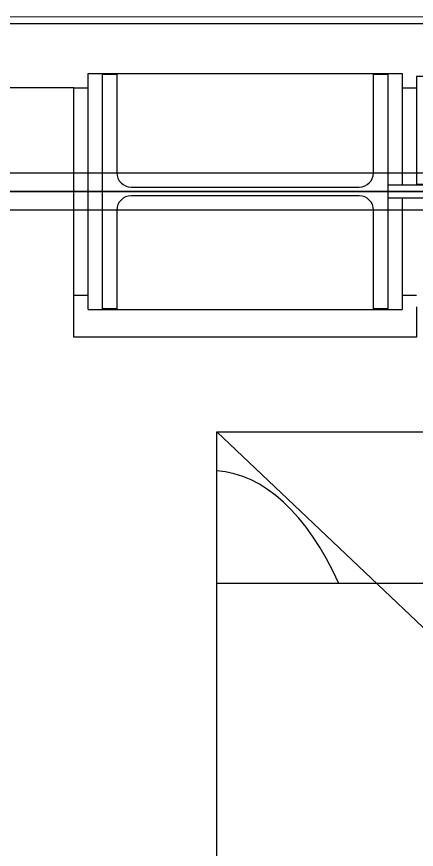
# Model space of a CAD drawing. Header units: metres. Extents: x 0 to 63075, y 0 to 44550.
# Drawn here: x 13641 to 13922, y 25090 to 25676 of the extents above; entities that cross this region are included whole.
import ezdxf

# ---------------------------------------------------------------- set-up
doc = ezdxf.new("R2010")
doc.units = ezdxf.units.M
doc.header["$LTSCALE"] = 75
doc.linetypes.add('CENTER2', pattern=[28.575, 19.05, -3.175, 3.175, -3.175])
doc.linetypes.add('CENTERX2', pattern=[101.6, 63.5, -12.7, 12.7, -12.7])
for name, color, linetype in [('SC1', 7, 'CENTER2'), ('SDM', 7, 'Continuous'), ('SL1', 8, 'Continuous')]:
    doc.layers.add(name, color=color, linetype=linetype)

# ---------------------------------------------------------------- blocks, each defined once
blk = doc.blocks.new('A$Ca548c4ee')
at = {"layer": 'SL1'}
for p, q in [((848.23, 3007.46), (7636.01, 3007.47)), ((847.23, 3002.66), (7637.02, 3002.67)), ((5431.62, 2967.47), (5652.62, 2967.47)), ((5431.62, 2801.47), (5431.62, 2967.47)), ((5441.62, 2966.97), (5451.82, 2966.97)), ((5441.62, 2801.97), (5441.62, 2966.97)), ((5451.82, 2966.97), (5451.82, 2897.57)), ((5632.42, 2966.97), (5642.62, 2966.97)), ((5632.42, 2897.57), (5632.42, 2966.97)), ((5642.62, 2966.97), (5642.62, 2801.97)), ((5652.62, 2967.47), (5652.62, 2889.22)), ((5662.62, 2965.67), (6374.85, 2965.67)), ((5662.62, 2965.67), (5662.62, 2889.47)), ((5421.62, 2957.47), (790.12, 2957.47)), ((5421.62, 2957.47), (5431.62, 2957.47)), ((5421.62, 2781.97), (5421.62, 2957.47)), ((5652.62, 2957.47), (5662.62, 2957.47)), ((642.12, 2897.52), (7842.12, 2897.52)), ((642.12, 2897.52), (7842.12, 2897.52)), ((5642.62, 2889.22), (5736.27, 2889.22)), ((5662.62, 2889.47), (5662.62, 2889.22)), ((6374.85, 2889.47), (5662.62, 2889.47)), ((0, 2884.47), (9072.48, 2884.47)), ((7842.12, 2884.47), (5303.62, 2884.47)), ((5461.82, 2887.57), (5622.42, 2887.57)), ((5622.42, 2881.37), (5461.82, 2881.37)), ((5736.27, 2879.72), (5642.62, 2879.72)), ((5652.62, 2879.72), (5652.62, 2801.47)), ((5662.62, 2879.72), (5662.62, 2879.47)), ((642.12, 2871.42), (7842.12, 2871.42)), ((642.12, 2871.42), (7842.12, 2871.42)), ((5451.82, 2871.37), (5451.82, 2801.97)), ((5632.42, 2801.97), (5632.42, 2871.37)), ((5421.62, 2811.47), (5431.62, 2811.47)), ((5652.62, 2811.47), (5662.62, 2811.47)), ((5431.62, 2801.47), (5652.62, 2801.47)), ((5451.82, 2801.97), (5441.62, 2801.97)), ((5642.62, 2801.97), (5632.42, 2801.97)), ((5662.62, 2803.27), (5662.62, 2781.97)), ((5662.62, 2781.97), (5421.62, 2781.97)), ((5522.12, 2715.22), (6102.12, 2165.22)), ((5522.12, 2165.22), (5522.12, 2715.22)), ((5522.12, 2715.22), (6102.1, 2715.22)), ((5738.2, 2608.51), (5522.12, 2608.51))]:
    blk.add_line(p, q, dxfattribs=at)
for centre, start, end in [((5461.82, 2897.57), 179.99796, 269.99998), ((5622.42, 2897.57), 269.99998, 359.99796), ((5461.82, 2871.37), 89.99998, 179.99796), ((5622.42, 2871.37), 359.99796, 89.99998)]:
    blk.add_arc(centre, 10, start, end, dxfattribs=at)
blk.add_ellipse((5518.68, 2446.59), major_axis=(0, 241.3), ratio=0.5, start_param=5.448017, end_param=6.25462, dxfattribs=at)

msp = doc.modelspace()

# ---------------------------------------------------------------- linework, layer by layer
at = {"layer": 'SC1', "color": 7, "linetype": 'CENTERX2', "lineweight": 9}
msp.add_line((21442.59, 25552.88), (5680.38, 25552.88), dxfattribs=at)

# ---------------------------------------------------------------- block references
at = {"layer": 'SDM'}
msp.add_blockref('A$Ca548c4ee', (8259.51, 22668.36), dxfattribs=at)

doc.saveas('drawing.dxf')
